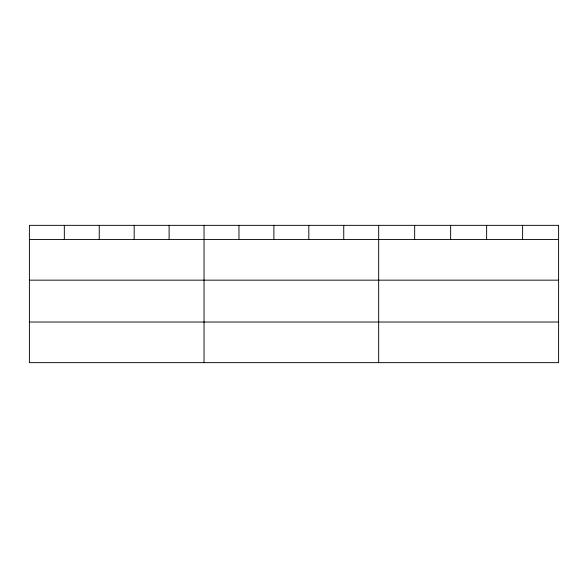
<?xml version="1.0" encoding="UTF-8"?>
<svg xmlns="http://www.w3.org/2000/svg" width="588" height="588" viewBox="0 0 588 588"><rect width="100%" height="100%" fill="white"/><g stroke="black" fill="none" stroke-linecap="round" stroke-linejoin="round"><path stroke-width="0.88" d="M29.4 239.536L558.6 239.536M29.4 280.16L558.6 280.16M29.4 322.026L558.6 322.026M522.614 225.344L522.614 239.536M486.629 225.344L486.629 239.536M450.643 225.344L450.643 239.536M414.658 225.344L414.658 239.536M378.672 225.344L378.672 362.656M343.745 225.344L343.745 239.536M308.818 225.344L308.818 239.536M273.89 225.344L273.89 239.536M238.963 225.344L238.963 239.536M204.036 225.344L204.036 362.656M169.109 225.344L169.109 239.536M134.182 225.344L134.182 239.536M99.254 225.344L99.254 239.536M64.327 225.344L64.327 239.536M558.6 225.344L29.4 225.344L29.4 362.656L558.6 362.656L558.6 225.344"/></g></svg>
